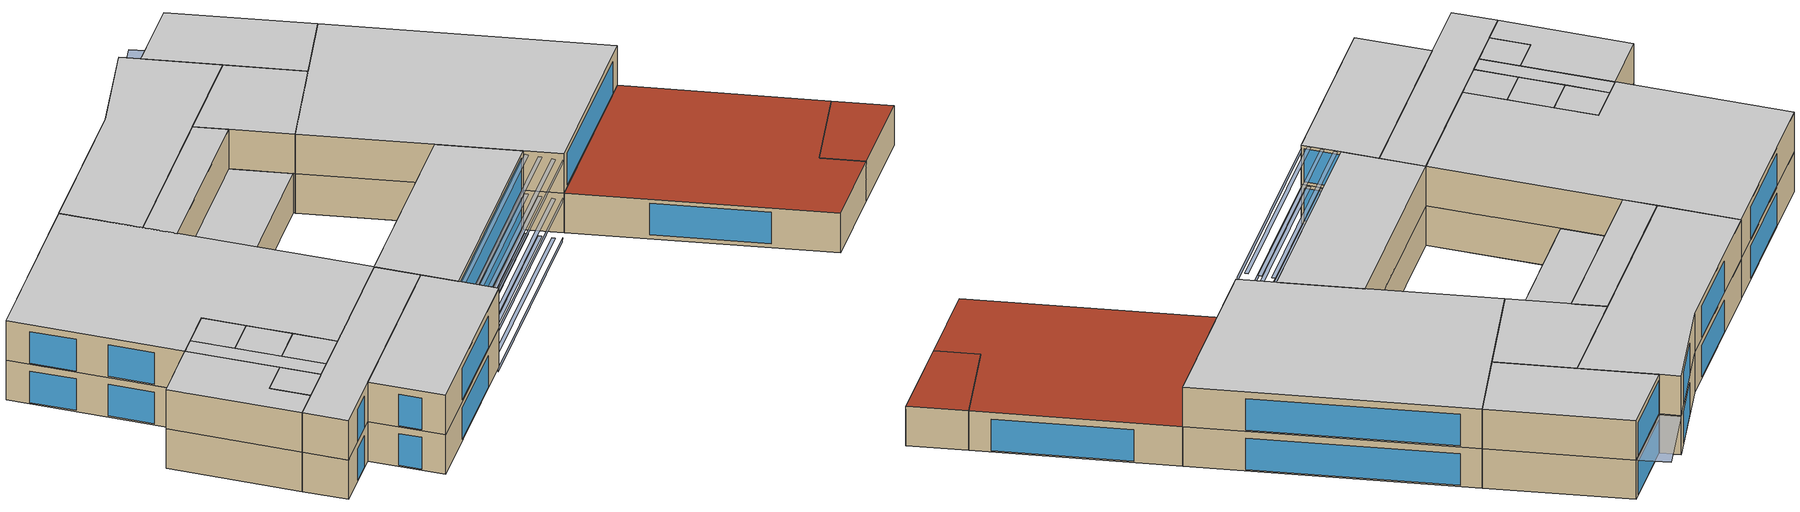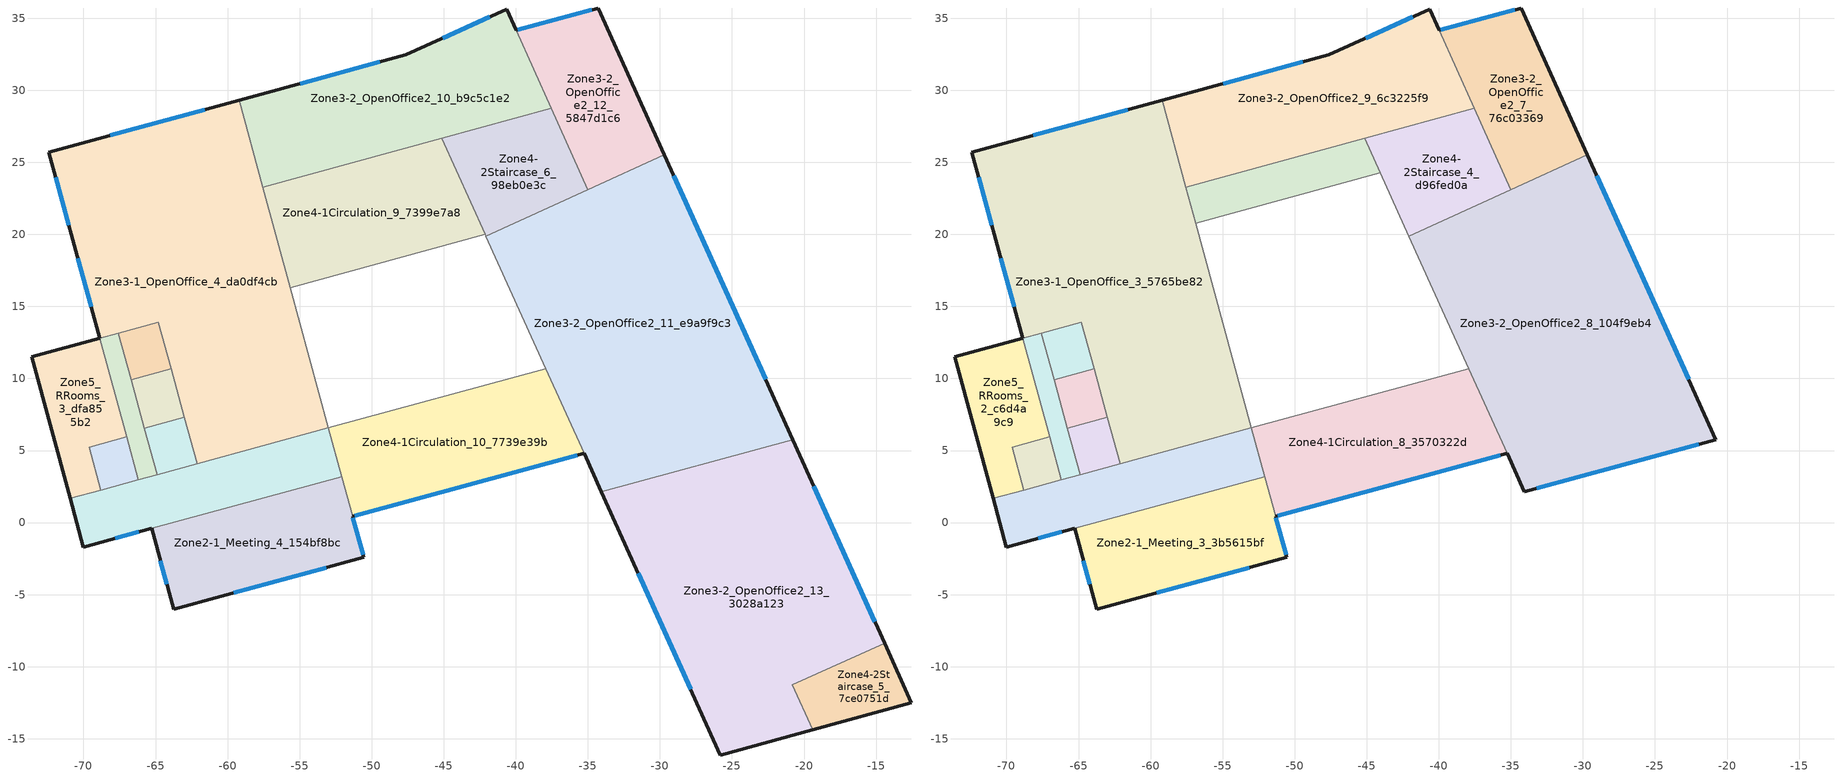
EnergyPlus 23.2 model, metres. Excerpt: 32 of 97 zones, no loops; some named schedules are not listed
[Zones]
Zone2-1_Meeting_12_465e56e5
 floor to Zone2-1_Meeting_17_ad26577d (Generic Interior Floor): -62.99,7.3 -62.11,4.08 -64.89,3.32 -65.77,6.54 z11.5
 wall to Zone7Shaft_3_ea084389 (Generic Interior Wall): -65.77,6.54 -64.89,3.32 z11.5:15
 wall to Zone4-1Circulation_11_8851a81f (Generic Interior Wall): -64.89,3.32 -62.11,4.08 z11.5:15
 wall to Zone3-1_OpenOffice_4_da0df4cb (Generic Interior Wall): -62.11,4.08 -62.99,7.3 z11.5:15
 wall to Zone2-1_Meeting_13_bad50b7f (Generic Interior Wall): -62.99,7.3 -65.77,6.54 z11.5:15
Zone2-1_Meeting_13_bad50b7f
 floor to Zone2-1_Meeting_16_d44de828 (Generic Interior Floor): -63.91,10.68 -62.99,7.3 -65.77,6.54 -66.69,9.92 z11.5
 wall to Zone7Shaft_3_ea084389 (Generic Interior Wall): -66.69,9.92 -65.77,6.54 z11.5:15
 wall to Zone3-1_OpenOffice_4_da0df4cb (Generic Interior Wall): -62.99,7.3 -63.91,10.68 z11.5:15
 wall to Zone2-1_Meeting_14_58c0fe43 (Generic Interior Wall): -63.91,10.68 -66.69,9.92 z11.5:15
Zone2-1_Meeting_14_58c0fe43
 floor to Zone2-1_Meeting_15_54a628b9 (Generic Interior Floor): -64.79,13.9 -63.91,10.68 -66.69,9.92 -67.57,13.14 z11.5
 wall to Zone7Shaft_3_ea084389 (Generic Interior Wall): -67.57,13.14 -66.69,9.92 z11.5:15
 wall to Zone3-1_OpenOffice_4_da0df4cb (Generic Interior Wall): -63.91,10.68 -64.79,13.9 -67.57,13.14 z11.5:15
Zone2-1_Meeting_4_154bf8bc
 floor to Zone2-1_Meeting_5_b7a8e0c3 (Generic Interior Floor): -52.08,3.19 -50.55,-2.42 -63.74,-6.02 -65.27,-0.41 z11.5
 wall outside (Ext_W): -65.27,-0.41 -63.74,-6.02 -50.55,-2.42 -51.32,0.43 z11.5:15
 wall to Zone4-1Circulation_11_8851a81f (Generic Interior Wall): -52.08,3.19 -65.27,-0.41 z11.5:15
 wall to Zone4-1Circulation_10_7739e39b (Generic Interior Wall): -51.32,0.43 -52.08,3.19 z11.5:15
 window (U 0.29 SHGC 0.4 Simple Glazing Window): -59.58,-4.89 -53.17,-3.14 / -64.66,-2.65 -64.21,-4.29 z11.6:14.4; -50.6,-2.23 -51.3,0.34 z11.8:14.7
Zone3-1_OpenOffice_4_da0df4cb
 floor to Zone3-1_OpenOffice_5_09eeacda (Generic Interior Floor): -59.21,29.3 -53,6.56 -62.11,4.08 -64.79,13.9 -68.87,12.79 -72.4,25.7 z11.5
 wall outside (Ext_W): -59.21,29.3 -72.4,25.7 -68.87,12.79 z11.5:15
 wall to Zone7Shaft_3_ea084389 (Generic Interior Wall): -68.87,12.79 -67.57,13.14 z11.5:15
 wall to Zone4-1Circulation_11_8851a81f (Generic Interior Wall): -62.11,4.08 -53,6.56 z11.5:15
 wall to Zone1-1_Atrium_6a8d9a73 (Generic Interior Wall): -53,6.56 -55.66,16.3 z11.5:15
 wall to Zone4-1Circulation_9_7399e7a8 (Generic Interior Wall): -55.66,16.3 -57.56,23.27 z11.5:15
 wall to Zone3-2_OpenOffice2_10_b9c5c1e2 (Generic Interior Wall): -57.56,23.27 -59.21,29.3 z11.5:15
 window (U 0.29 SHGC 0.4 Simple Glazing Window): -70.39,18.34 -69.48,14.99 / -71.93,23.97 -71.01,20.62 / -61.59,28.65 -68.14,26.86 z11.6:14.4
Zone3-2_OpenOffice2_10_b9c5c1e2
 floor to Zone3-2_OpenOffice2_16_adf85eec (Generic Interior Floor): -40.62,35.63 -37.53,28.73 -57.56,23.27 -59.21,29.3 -47.65,32.46 z11.5
 wall outside (Ext_W): -39.96,34.15 -40.62,35.63 -47.65,32.46 -59.21,29.3 z11.5:15
 wall to Zone4-2Staircase_6_98eb0e3c (Generic Interior Wall): -45.14,26.66 -37.53,28.73 z11.5:15
 wall to Zone4-1Circulation_9_7399e7a8 (Generic Interior Wall): -57.56,23.27 -45.14,26.66 z11.5:15
 wall to Zone3-2_OpenOffice2_12_5847d1c6 (Generic Interior Wall): -37.53,28.73 -39.96,34.15 z11.5:15
 window (U 0.29 SHGC 0.4 Simple Glazing Window): -49.44,31.97 -54.95,30.46 / -41.8,35.1 -45.08,33.62 z11.6:14.4
Zone3-2_OpenOffice2_11_e9a9f9c3
 floor to Zone3-2_OpenOffice2_15_cc8116dd (Generic Interior Floor): -29.7,25.53 -20.78,5.76 -34.06,2.14 -42.07,19.88 z11.5
 wall outside (Ext_W): -20.78,5.76 -29.7,25.53 / -35.27,4.82 -34.06,2.14 z11.5:15
 wall to Zone4-2Staircase_6_98eb0e3c (Generic Interior Wall): -35.01,23.11 -42.07,19.88 z11.5:15
 wall to Zone4-1Circulation_10_7739e39b (Generic Interior Wall): -37.92,10.68 -35.27,4.82 z11.5:15
 wall to Zone3-2_OpenOffice2_13_3028a123 (Generic Interior Wall): -34.06,2.14 -20.78,5.76 z11.5:15
 wall to Zone3-2_OpenOffice2_12_5847d1c6 (Generic Interior Wall): -29.7,25.53 -35.01,23.11 z11.5:15
 wall to Zone1-1_Atrium_6a8d9a73 (Generic Interior Wall): -42.07,19.88 -37.92,10.68 z11.5:15
 window (U 0.29 SHGC 0.4 Simple Glazing Window): -22.67,9.93 -29.04,24.07 z11.6:14.4
Zone3-2_OpenOffice2_12_5847d1c6
 floor to Zone3-2_OpenOffice2_14_e2d86807 (Generic Interior Floor): -34.28,35.7 -29.7,25.53 -35.01,23.11 -39.96,34.15 z11.5
 wall outside (Ext_W): -29.7,25.53 -34.28,35.7 -39.96,34.15 z11.5:15
 wall to Zone4-2Staircase_6_98eb0e3c (Generic Interior Wall): -37.53,28.73 -35.01,23.11 z11.5:15
 window (U 0.29 SHGC 0.4 Simple Glazing Window): -34.73,35.58 -39.87,34.18 z11.6:14.5
Zone3-2_OpenOffice2_13_3028a123
 floor to Zone3-2_OpenOffice2_19_923a5f36 (Generic Interior Floor): -20.78,5.76 -14.42,-8.37 -20.82,-11.25 -19.41,-14.38 -25.8,-16.13 -34.06,2.14 z11.5
 wall outside (Ext_W): -14.42,-8.37 -20.78,5.76 / -34.06,2.14 -25.8,-16.13 -19.41,-14.38 z11.5:15
 wall to Zone4-2Staircase_5_7ce0751d (Generic Interior Wall): -19.41,-14.38 -20.82,-11.25 -14.42,-8.37 z11.5:15
 window (U 0.29 SHGC 0.4 Simple Glazing Window): -15.08,-6.89 -19.32,2.52 z11.6:14.4; -31.51,-3.5 -27.87,-11.55 z11.85:14.65
 roof outside (Ext_R): -34.06,2.14 -25.8,-16.13 -19.41,-14.38 -20.82,-11.25 -14.42,-8.37 -20.78,5.76 z15
Zone4-1Circulation_10_7739e39b
 floor to Zone4-1Circulation_13_936781d5 (Generic Interior Floor): -37.92,10.68 -35.27,4.82 -51.32,0.43 -53,6.56 z11.5
 wall outside (Ext_W): -51.32,0.43 -35.27,4.82 z11.5:15
 wall to Zone4-1Circulation_11_8851a81f (Generic Interior Wall): -53,6.56 -52.08,3.19 z11.5:15
 wall to Zone1-1_Atrium_6a8d9a73 (Generic Interior Wall): -37.92,10.68 -53,6.56 z11.5:15
 window (U 0.29 SHGC 0.4 Simple Glazing Window): -51.18,0.47 -35.75,4.69 z11.8:14.7
Zone4-1Circulation_11_8851a81f
 floor to Zone4-1Circulation_12_c76a91c3 (Generic Interior Floor): -53,6.56 -52.08,3.19 -70,-1.7 -70.92,1.67 z11.5
 wall outside (Ext_W): -70.92,1.67 -70,-1.7 -65.27,-0.41 z11.5:15
 wall to Zone8_VRF_3_160597a0 (Generic Interior Wall): -66.19,2.96 -68.8,2.25 z11.5:15
 wall to Zone7Shaft_3_ea084389 (Generic Interior Wall): -64.89,3.32 -66.19,2.96 z11.5:15
 wall to Zone5_RRooms_3_dfa855b2 (Generic Interior Wall): -68.8,2.25 -70.92,1.67 z11.5:15
 window (U 0.29 SHGC 0.4 Simple Glazing Window): -67.8,-1.1 -66.16,-0.65 z11.6:14.4
Zone4-1Circulation_9_7399e7a8
 floor to Zone4-1Circulation_14_3c9cbe47 (Generic Interior Floor): -45.14,26.66 -42.12,19.99 -55.66,16.3 -57.56,23.27 z11.5
 wall to Zone4-2Staircase_6_98eb0e3c (Generic Interior Wall): -42.12,19.99 -45.14,26.66 z11.5:15
 wall to Zone1-1_Atrium_6a8d9a73 (Generic Interior Wall): -55.66,16.3 -42.12,19.99 z11.5:15
 ceiling to Zone1-1_Atrium_6a8d9a73 (Generic Interior Ceiling): -56.88,20.77 -55.66,16.3 -42.12,19.99 -44.06,24.27 z15
Zone4-2Staircase_5_7ce0751d
 floor to Zone4-2Staircase_11_8b1e9cfb (Generic Interior Floor): -14.42,-8.37 -12.55,-12.51 -19.41,-14.38 -20.82,-11.25 z11.5
 wall outside (Ext_W): -19.41,-14.38 -12.55,-12.51 -14.42,-8.37 z11.5:15
 roof outside (Ext_R): -20.82,-11.25 -19.41,-14.38 -12.55,-12.51 -14.42,-8.37 z15
Zone4-2Staircase_6_98eb0e3c
 floor to Zone4-2Staircase_7_666e637a (Generic Interior Floor): -37.53,28.73 -35.01,23.11 -42.07,19.88 -45.14,26.66 z11.5
 wall to Zone1-1_Atrium_6a8d9a73 (Generic Interior Wall): -42.12,19.99 -42.07,19.88 z11.5:15
Zone5_RRooms_3_dfa855b2
 floor to Zone5_RRooms_4_994341f5 (Generic Interior Floor): -68.87,12.79 -67.01,5.95 -69.61,5.24 -68.8,2.25 -70.92,1.67 -73.6,11.5 z11.5
 wall outside (Ext_W): -68.87,12.79 -73.6,11.5 -70.92,1.67 z11.5:15
 wall to Zone8_VRF_3_160597a0 (Generic Interior Wall): -68.8,2.25 -69.61,5.24 -67.01,5.95 z11.5:15
 wall to Zone7Shaft_3_ea084389 (Generic Interior Wall): -67.01,5.95 -68.87,12.79 z11.5:15
Zone7Shaft_3_ea084389
 floor to Zone7Shaft_4_d39f6429 (Generic Interior Floor): -67.57,13.14 -64.89,3.32 -66.19,2.96 -68.87,12.79 z11.5
 wall to Zone8_VRF_3_160597a0 (Generic Interior Wall): -67.01,5.95 -66.19,2.96 z11.5:15
Zone8_VRF_3_160597a0
 floor to Zone8_VRF_4_a320504e (Generic Interior Floor): -67.01,5.95 -66.19,2.96 -68.8,2.25 -69.61,5.24 z11.5
Zone2-1_Meeting_10_183a7ef1
 floor to Zone2-1_Meeting_13_bad50b7f (Generic Interior Floor): -63.91,10.68 -62.99,7.3 -65.77,6.54 -66.69,9.92 z15
 wall to Zone7Shaft_2_d4b916fd (Generic Interior Wall): -66.69,9.92 -65.77,6.54 z15:18.5
 wall to Zone3-1_OpenOffice_3_5765be82 (Generic Interior Wall): -62.99,7.3 -63.91,10.68 z15:18.5
 wall to Zone2-1_Meeting_11_ce9d4c2e (Generic Interior Wall): -65.77,6.54 -62.99,7.3 z15:18.5
 wall to Zone2-1_Meeting_9_dc6c83d3 (Generic Interior Wall): -63.91,10.68 -66.69,9.92 z15:18.5
 ceiling to Zone2-1_Meeting_7_f519f905 (Generic Interior Ceiling): -66.69,9.92 -65.77,6.54 -62.99,7.3 -63.91,10.68 z18.5
Zone2-1_Meeting_11_ce9d4c2e
 floor to Zone2-1_Meeting_12_465e56e5 (Generic Interior Floor): -62.99,7.3 -62.11,4.08 -64.89,3.32 -65.77,6.54 z15
 wall to Zone7Shaft_2_d4b916fd (Generic Interior Wall): -65.77,6.54 -64.89,3.32 z15:18.5
 wall to Zone4-1Circulation_7_59bbfa97 (Generic Interior Wall): -64.89,3.32 -62.11,4.08 z15:18.5
 wall to Zone3-1_OpenOffice_3_5765be82 (Generic Interior Wall): -62.11,4.08 -62.99,7.3 z15:18.5
 ceiling to Zone2-1_Meeting_6_75394d70 (Generic Interior Ceiling): -65.77,6.54 -64.89,3.32 -62.11,4.08 -62.99,7.3 z18.5
Zone2-1_Meeting_3_3b5615bf
 floor to Zone2-1_Meeting_4_154bf8bc (Generic Interior Floor): -52.08,3.19 -50.55,-2.42 -63.74,-6.02 -65.27,-0.41 z15
 wall outside (Ext_W): -65.27,-0.41 -63.74,-6.02 -50.55,-2.42 -51.32,0.43 z15:18.5
 wall to Zone4-1Circulation_8_3570322d (Generic Interior Wall): -51.32,0.43 -52.08,3.19 z15:18.5
 wall to Zone4-1Circulation_7_59bbfa97 (Generic Interior Wall): -52.08,3.19 -65.27,-0.41 z15:18.5
 window (U 0.29 SHGC 0.4 Simple Glazing Window): -59.58,-4.89 -53.17,-3.14 / -64.66,-2.65 -64.21,-4.29 z15.1:17.9; -50.6,-2.23 -51.3,0.34 z15.3:18.2
 ceiling to Zone2-1_Meeting_2_0e073c3e (Generic Interior Ceiling): -65.27,-0.41 -63.74,-6.02 -50.55,-2.42 -52.08,3.19 z18.5
Zone2-1_Meeting_9_dc6c83d3
 floor to Zone2-1_Meeting_14_58c0fe43 (Generic Interior Floor): -64.79,13.9 -63.91,10.68 -66.69,9.92 -67.57,13.14 z15
 wall to Zone7Shaft_2_d4b916fd (Generic Interior Wall): -67.57,13.14 -66.69,9.92 z15:18.5
 wall to Zone3-1_OpenOffice_3_5765be82 (Generic Interior Wall): -63.91,10.68 -64.79,13.9 -67.57,13.14 z15:18.5
 ceiling to Zone2-1_Meeting_8_3de49b7e (Generic Interior Ceiling): -67.57,13.14 -66.69,9.92 -63.91,10.68 -64.79,13.9 z18.5
Zone3-1_OpenOffice_3_5765be82
 floor to Zone3-1_OpenOffice_4_da0df4cb (Generic Interior Floor): -59.21,29.3 -53,6.56 -62.11,4.08 -64.79,13.9 -68.87,12.79 -72.4,25.7 z15
 wall outside (Ext_W): -59.21,29.3 -72.4,25.7 -68.87,12.79 z15:18.5
 wall to Zone7Shaft_2_d4b916fd (Generic Interior Wall): -68.87,12.79 -67.57,13.14 z15:18.5
 wall to Zone4-1Circulation_7_59bbfa97 (Generic Interior Wall): -62.11,4.08 -53,6.56 z15:18.5
 wall to Zone1-1_Atrium_6a8d9a73 (Generic Interior Wall): -53,6.56 -56.88,20.77 z15:18.5
 wall to Zone4-1Circulation_6_541f55f8 (Generic Interior Wall): -56.88,20.77 -57.56,23.27 z15:18.5
 wall to Zone3-2_OpenOffice2_9_6c3225f9 (Generic Interior Wall): -57.56,23.27 -59.21,29.3 z15:18.5
 window (U 0.29 SHGC 0.4 Simple Glazing Window): -70.39,18.34 -69.48,14.99 / -71.93,23.97 -71.01,20.62 / -61.59,28.65 -68.14,26.86 z15.1:17.9
 ceiling to Zone3-1_OpenOffice_2_110e1ef3 (Generic Interior Ceiling): -72.4,25.7 -68.87,12.79 -64.79,13.9 -62.11,4.08 -53,6.56 -59.21,29.3 z18.5
Zone3-2_OpenOffice2_7_76c03369
 floor to Zone3-2_OpenOffice2_12_5847d1c6 (Generic Interior Floor): -34.28,35.7 -29.7,25.53 -35.01,23.11 -39.96,34.15 z15
 wall outside (Ext_W): -29.7,25.53 -34.28,35.7 -39.96,34.15 z15:18.5
 wall to Zone4-2Staircase_4_d96fed0a (Generic Interior Wall): -37.53,28.73 -35.01,23.11 z15:18.5
 wall to Zone3-2_OpenOffice2_9_6c3225f9 (Generic Interior Wall): -39.96,34.15 -37.53,28.73 z15:18.5
 wall to Zone3-2_OpenOffice2_8_104f9eb4 (Generic Interior Wall): -35.01,23.11 -29.7,25.53 z15:18.5
 window (U 0.29 SHGC 0.4 Simple Glazing Window): -34.73,35.58 -39.87,34.18 z15.1:18
 ceiling to Zone3-2_OpenOffice2_6_9b68752e (Generic Interior Ceiling): -39.96,34.15 -35.01,23.11 -29.7,25.53 -34.28,35.7 z18.5
Zone3-2_OpenOffice2_8_104f9eb4
 floor to Zone3-2_OpenOffice2_11_e9a9f9c3 (Generic Interior Floor): -29.7,25.53 -20.78,5.76 -34.06,2.14 -42.07,19.88 z15
 wall outside (Ext_W): -35.27,4.82 -34.06,2.14 -20.78,5.76 -29.7,25.53 z15:18.5
 wall to Zone4-2Staircase_4_d96fed0a (Generic Interior Wall): -35.01,23.11 -42.07,19.88 z15:18.5
 wall to Zone4-1Circulation_8_3570322d (Generic Interior Wall): -37.92,10.68 -35.27,4.82 z15:18.5
 wall to Zone1-1_Atrium_6a8d9a73 (Generic Interior Wall): -42.07,19.88 -37.92,10.68 z15:18.5
 window (U 0.29 SHGC 0.4 Simple Glazing Window): -22.67,9.93 -29.04,24.07 z15.1:17.9; -33.2,2.37 -21.97,5.44 z15.15:17.95
 ceiling to Zone3-2_OpenOffice2_5_2a12de25 (Generic Interior Ceiling): -42.07,19.88 -34.06,2.14 -20.78,5.76 -29.7,25.53 z18.5
Zone3-2_OpenOffice2_9_6c3225f9
 floor to Zone3-2_OpenOffice2_10_b9c5c1e2 (Generic Interior Floor): -40.62,35.63 -37.53,28.73 -57.56,23.27 -59.21,29.3 -47.65,32.46 z15
 wall outside (Ext_W): -39.96,34.15 -40.62,35.63 -47.65,32.46 -59.21,29.3 z15:18.5
 wall to Zone4-2Staircase_4_d96fed0a (Generic Interior Wall): -45.14,26.66 -37.53,28.73 z15:18.5
 wall to Zone4-1Circulation_6_541f55f8 (Generic Interior Wall): -57.56,23.27 -45.14,26.66 z15:18.5
 window (U 0.29 SHGC 0.4 Simple Glazing Window): -49.44,31.97 -54.95,30.46 / -41.8,35.1 -45.08,33.62 z15.1:17.9
 ceiling to Zone3-2_OpenOffice2_4_df3f73ff (Generic Interior Ceiling): -59.21,29.3 -57.56,23.27 -37.53,28.73 -40.62,35.63 -47.65,32.46 z18.5
Zone4-1Circulation_6_541f55f8
 floor to Zone4-1Circulation_9_7399e7a8 (Generic Interior Floor): -45.14,26.66 -44.06,24.27 -56.88,20.77 -57.56,23.27 z15
 wall to Zone4-2Staircase_4_d96fed0a (Generic Interior Wall): -44.06,24.27 -45.14,26.66 z15:18.5
 wall to Zone1-1_Atrium_6a8d9a73 (Generic Interior Wall): -56.88,20.77 -44.06,24.27 z15:18.5
 ceiling to Zone1-1_Atrium_6a8d9a73 (Generic Interior Ceiling): -57.56,23.27 -56.88,20.77 -44.06,24.27 -45.14,26.66 z18.5
Zone4-1Circulation_7_59bbfa97
 floor to Zone4-1Circulation_11_8851a81f (Generic Interior Floor): -53,6.56 -52.08,3.19 -70,-1.7 -70.92,1.67 z15
 wall outside (Ext_W): -70.92,1.67 -70,-1.7 -65.27,-0.41 z15:18.5
 wall to Zone8_VRF_2_09ef7482 (Generic Interior Wall): -66.19,2.96 -68.8,2.25 z15:18.5
 wall to Zone7Shaft_2_d4b916fd (Generic Interior Wall): -64.89,3.32 -66.19,2.96 z15:18.5
 wall to Zone5_RRooms_2_c6d4a9c9 (Generic Interior Wall): -68.8,2.25 -70.92,1.67 z15:18.5
 wall to Zone4-1Circulation_8_3570322d (Generic Interior Wall): -52.08,3.19 -53,6.56 z15:18.5
 window (U 0.29 SHGC 0.4 Simple Glazing Window): -67.8,-1.1 -66.16,-0.65 z15.1:17.9
 ceiling to Zone4-1Circulation_5_8dfb2da8 (Generic Interior Ceiling): -70.92,1.67 -70,-1.7 -52.08,3.19 -53,6.56 z18.5
Zone4-1Circulation_8_3570322d
 floor to Zone4-1Circulation_10_7739e39b (Generic Interior Floor): -37.92,10.68 -35.27,4.82 -51.32,0.43 -53,6.56 z15
 wall outside (Ext_W): -51.32,0.43 -35.27,4.82 z15:18.5
 wall to Zone1-1_Atrium_6a8d9a73 (Generic Interior Wall): -37.92,10.68 -53,6.56 z15:18.5
 window (U 0.29 SHGC 0.4 Simple Glazing Window): -51.18,0.47 -35.75,4.69 z15.3:18.2
 ceiling to Zone4-1Circulation_4_b4d13b00 (Generic Interior Ceiling): -53,6.56 -51.32,0.43 -35.27,4.82 -37.92,10.68 z18.5
Zone4-2Staircase_4_d96fed0a
 floor to Zone4-2Staircase_6_98eb0e3c (Generic Interior Floor): -37.53,28.73 -35.01,23.11 -42.07,19.88 -45.14,26.66 z15
 wall to Zone1-1_Atrium_6a8d9a73 (Generic Interior Wall): -44.06,24.27 -42.07,19.88 z15:18.5
 ceiling to Zone4-2Staircase_3_cad931a6 (Generic Interior Ceiling): -45.14,26.66 -42.07,19.88 -35.01,23.11 -37.53,28.73 z18.5
Zone5_RRooms_2_c6d4a9c9
 floor to Zone5_RRooms_3_dfa855b2 (Generic Interior Floor): -68.87,12.79 -67.01,5.95 -69.61,5.24 -68.8,2.25 -70.92,1.67 -73.6,11.5 z15
 wall outside (Ext_W): -68.87,12.79 -73.6,11.5 -70.92,1.67 z15:18.5
 wall to Zone8_VRF_2_09ef7482 (Generic Interior Wall): -68.8,2.25 -69.61,5.24 -67.01,5.95 z15:18.5
 wall to Zone7Shaft_2_d4b916fd (Generic Interior Wall): -67.01,5.95 -68.87,12.79 z15:18.5
 ceiling to Zone5_RRooms_1_9ae4908e (Generic Interior Ceiling): -73.6,11.5 -70.92,1.67 -68.8,2.25 -69.61,5.24 -67.01,5.95 -68.87,12.79 z18.5
Zone7Shaft_2_d4b916fd
 floor to Zone7Shaft_3_ea084389 (Generic Interior Floor): -67.57,13.14 -64.89,3.32 -66.19,2.96 -68.87,12.79 z15
 wall to Zone8_VRF_2_09ef7482 (Generic Interior Wall): -67.01,5.95 -66.19,2.96 z15:18.5
 ceiling to Zone7Shaft_1_fdb86ad9 (Generic Interior Ceiling): -68.87,12.79 -66.19,2.96 -64.89,3.32 -67.57,13.14 z18.5
Zone8_VRF_2_09ef7482
 floor to Zone8_VRF_3_160597a0 (Generic Interior Floor): -67.01,5.95 -66.19,2.96 -68.8,2.25 -69.61,5.24 z15
 ceiling to Zone8_VRF_1_f76cef6a (Generic Interior Ceiling): -69.61,5.24 -68.8,2.25 -66.19,2.96 -67.01,5.95 z18.5
shading: -50.55,-2.41,14.9 -50.55,-2.4,14.57 -34.55,1.97,14.57 -34.55,1.95,14.9; -35.6,4.48 -35.54,4.24 -51.2,-0.04 -51.26,0.2 z18.51; -50.55,-2.41,18.32 -50.55,-2.39,17.99 -34.55,1.97,17.99 -34.55,1.96,18.32; -35.08,2.55 -35.01,2.31 -50.67,-1.97 -50.74,-1.73 z15.01; -35.6,4.48 -35.54,4.24 -51.2,-0.04 -51.26,0.2 z11.51; -50.55,-2.41,11.4 -50.55,-2.4,11.07 -34.55,1.97,11.07 -34.55,1.95,11.4; -35.34,3.51 -35.27,3.27 -50.93,-1 -51,-0.76 z11.51; -35.6,4.48 -35.54,4.24 -51.2,-0.04 -51.26,0.2 z15.01; -35.34,3.51 -35.27,3.27 -50.93,-1 -51,-0.76 z18.51; -35.08,2.55 -35.01,2.31 -50.67,-1.97 -50.74,-1.73 z18.51; -40.62,35.63 -39.96,34.15 -34.28,35.7 -35.33,37.98 z15; -35.34,3.51 -35.27,3.27 -50.93,-1 -51,-0.76 z15.01; -35.08,2.55 -35.01,2.31 -50.67,-1.97 -50.74,-1.73 z11.51
[Building]
HVACDetailed-Oct-13: North Axis {deg}=0; Terrain=City; Solar Distribution=FullExteriorWithReflections
[Site:Location]
Site 1: Latitude {deg}=0; Longitude {deg}=0; Time Zone {hr}=0; Elevation {m}=0
[Site:WaterMainsTemperature]
Calculation Method=CorrelationFromWeatherFile
[SizingPeriod:DesignDay] Month=7; Day of Month=21; Day Type=SummerDesignDay; Dry-Bulb Temperature Range Modifier Type=DefaultMultipliers; Barometric Pressure {Pa}=100832; Wind Speed {m/s}=4.8; Wind Direction {deg}=260; Rain Indicator=No; Snow Indicator=No; Daylight Saving Time Indicator=No; Solar Model Indicator=ASHRAETau2017; Begin Environment Reset Mode=FullResetAtBeginEnvironment
Name | Maximum Dry-Bulb Temperature {C} | Daily Dry-Bulb Temperature Range {deltaC} | Humidity Condition Type | Wetbulb or DewPoint at Maximum Dry-Bulb {C} | Enthalpy at Maximum Dry-Bulb {J/kg}
Edinburgh.AP Ann Clg .4% Condns DB=>MWB | 22.2 | 10.9 | Wetbulb | 16.8
Edinburgh.AP Ann Clg .4% Condns DP=>MDB | 19.2 | 8.1 | Dewpoint | 16.5
Edinburgh.AP Ann Clg .4% Condns Enth=>MDB | 21.1 | 8.1 | Enthalpy |  | 50300
Edinburgh.AP Ann Clg .4% Condns WB=>MDB | 20.9 | 9.3 | Wetbulb | 17.8
[Material] Thermal Absorptance=0.9
Name | Roughness | Thickness {m} | Conductivity {W/m-K} | Density {kg/m3} | Specific Heat {J/kg-K} | Solar Absorptance | Visible Absorptance
Generic Acoustic Tile | MediumSmooth | 0.02 | 0.06 | 368 | 590 | 0.2 | 0.2
Generic Ceiling Air Gap | Smooth | 0.1 | 0.556 | 1.28 | 1000 | 0.7 | 0.7
Generic Gypsum Board | MediumSmooth | 0.0127 | 0.16 | 800 | 1090 | 0.5 | 0.5
Generic LW Concrete | MediumRough | 0.1 | 0.53 | 1280 | 840 | 0.8 | 0.8
Generic Wall Air Gap | Smooth | 0.1 | 0.667 | 1.28 | 1000 | 0.7 | 0.7
[Material:NoMass] Roughness=MediumRough; Thermal Absorptance=0.9; Solar Absorptance=0.7; Visible Absorptance=0.7
Name | Thermal Resistance {m2-K/W}
MaterialExt_R | 7.54231
MaterialExt_W | 6.51667
[WindowMaterial:SimpleGlazingSystem]
U 0.29 SHGC 0.4 Simple Glazing: U-Factor {W/m2-K}=1.64662; Solar Heat Gain Coefficient=0.4; Visible Transmittance=0.6
[Construction]
Ext_R: MaterialExt_R
Ext_W: MaterialExt_W
Generic Interior Ceiling: Generic LW Concrete, Generic Ceiling Air Gap, Generic Acoustic Tile
Generic Interior Floor: Generic Acoustic Tile, Generic Ceiling Air Gap, Generic LW Concrete
Generic Interior Wall: Generic Gypsum Board, Generic Wall Air Gap, Generic Gypsum Board
U 0.29 SHGC 0.4 Simple Glazing Window: U 0.29 SHGC 0.4 Simple Glazing
[Zone] Multiplier=1; Ceiling Height {m}=3.5; Part of Total Floor Area=Yes
Name | Volume {m3}
Zone2-1_Meeting_10_183a7ef1; Zone2-1_Meeting_13_bad50b7f | 35.2952
Zone2-1_Meeting_11_ce9d4c2e; Zone2-1_Meeting_12_465e56e5; Zone2-1_Meeting_14_58c0fe43; Zone2-1_Meeting_9_dc6c83d3 | 33.7069
Zone2-1_Meeting_3_3b5615bf; Zone2-1_Meeting_4_154bf8bc | 278.6
Zone3-1_OpenOffice_3_5765be82; Zone3-1_OpenOffice_4_da0df4cb | 977.499
Zone3-2_OpenOffice2_10_b9c5c1e2; Zone3-2_OpenOffice2_9_6c3225f9 | 460.475
Zone3-2_OpenOffice2_11_e9a9f9c3; Zone3-2_OpenOffice2_8_104f9eb4 | 979.215
Zone3-2_OpenOffice2_12_5847d1c6; Zone3-2_OpenOffice2_7_76c03369 | 237.256
Zone3-2_OpenOffice2_13_3028a123 | 854.349
Zone4-1Circulation_10_7739e39b; Zone4-1Circulation_8_3570322d | 358.906
Zone4-1Circulation_11_8851a81f; Zone4-1Circulation_7_59bbfa97 | 227.03
Zone4-1Circulation_6_541f55f8 | 118.479
Zone4-1Circulation_9_7399e7a8 | 340.252
Zone4-2Staircase_4_d96fed0a; Zone4-2Staircase_6_98eb0e3c | 185.158
Zone4-2Staircase_5_7ce0751d | 98.004
Zone5_RRooms_2_c6d4a9c9; Zone5_RRooms_3_dfa855b2 | 145.341
Zone7Shaft_2_d4b916fd; Zone7Shaft_3_ea084389 | 48.1241
Zone8_VRF_2_09ef7482; Zone8_VRF_3_160597a0 | 29.278
[Space]
Name | Zone | Space Type
Zone2-1_Meeting_10_183a7ef1_Space | Zone2-1_Meeting_10_183a7ef1 | 2-1_meeting_br_
Zone2-1_Meeting_11_ce9d4c2e_Space | Zone2-1_Meeting_11_ce9d4c2e | 2-1_meeting_br_
Zone2-1_Meeting_12_465e56e5_Space | Zone2-1_Meeting_12_465e56e5 | 2-1_meeting_br_
Zone2-1_Meeting_13_bad50b7f_Space | Zone2-1_Meeting_13_bad50b7f | 2-1_meeting_br_
Zone2-1_Meeting_14_58c0fe43_Space | Zone2-1_Meeting_14_58c0fe43 | 2-1_meeting_br_
Zone2-1_Meeting_3_3b5615bf_Space | Zone2-1_Meeting_3_3b5615bf | 2-1_meeting_br_
Zone2-1_Meeting_4_154bf8bc_Space | Zone2-1_Meeting_4_154bf8bc | 2-1_meeting_br_
Zone2-1_Meeting_9_dc6c83d3_Space | Zone2-1_Meeting_9_dc6c83d3 | 2-1_meeting_br_
Zone3-1_OpenOffice_3_5765be82_Space | Zone3-1_OpenOffice_3_5765be82 | 3-1_openoffice_br_
Zone3-1_OpenOffice_4_da0df4cb_Space | Zone3-1_OpenOffice_4_da0df4cb | 3-1_openoffice_br_
Zone3-2_OpenOffice2_10_b9c5c1e2_Space | Zone3-2_OpenOffice2_10_b9c5c1e2 | 3-2_openoffice2_br_
Zone3-2_OpenOffice2_11_e9a9f9c3_Space | Zone3-2_OpenOffice2_11_e9a9f9c3 | 3-2_openoffice2_br_
Zone3-2_OpenOffice2_12_5847d1c6_Space | Zone3-2_OpenOffice2_12_5847d1c6 | 3-2_openoffice2_br_
Zone3-2_OpenOffice2_13_3028a123_Space | Zone3-2_OpenOffice2_13_3028a123 | 3-2_openoffice2_br_
Zone3-2_OpenOffice2_7_76c03369_Space | Zone3-2_OpenOffice2_7_76c03369 | 3-2_openoffice2_br_
Zone3-2_OpenOffice2_8_104f9eb4_Space | Zone3-2_OpenOffice2_8_104f9eb4 | 3-2_openoffice2_br_
Zone3-2_OpenOffice2_9_6c3225f9_Space | Zone3-2_OpenOffice2_9_6c3225f9 | 3-2_openoffice2_br_
Zone4-1Circulation_10_7739e39b_Space | Zone4-1Circulation_10_7739e39b | 4-1_circulation_br_
Zone4-1Circulation_11_8851a81f_Space | Zone4-1Circulation_11_8851a81f | 4-1_circulation_br_
Zone4-1Circulation_6_541f55f8_Space | Zone4-1Circulation_6_541f55f8 | 4-1_circulation_br_
Zone4-1Circulation_7_59bbfa97_Space | Zone4-1Circulation_7_59bbfa97 | 4-1_circulation_br_
Zone4-1Circulation_8_3570322d_Space | Zone4-1Circulation_8_3570322d | 4-1_circulation_br_
Zone4-1Circulation_9_7399e7a8_Space | Zone4-1Circulation_9_7399e7a8 | 4-1_circulation_br_
Zone4-2Staircase_4_d96fed0a_Space | Zone4-2Staircase_4_d96fed0a | 4-2_staircase_br_
Zone4-2Staircase_5_7ce0751d_Space | Zone4-2Staircase_5_7ce0751d | 4-2_staircase_br_
Zone4-2Staircase_6_98eb0e3c_Space | Zone4-2Staircase_6_98eb0e3c | 4-2_staircase_br_
Zone5_RRooms_2_c6d4a9c9_Space | Zone5_RRooms_2_c6d4a9c9 | 5_rrooms_br_
Zone5_RRooms_3_dfa855b2_Space | Zone5_RRooms_3_dfa855b2 | 5_rrooms_br_
Zone7Shaft_2_d4b916fd_Space | Zone7Shaft_2_d4b916fd | 7_shaft_br_
Zone7Shaft_3_ea084389_Space | Zone7Shaft_3_ea084389 | 7_shaft_br_
Zone8_VRF_2_09ef7482_Space | Zone8_VRF_2_09ef7482 | 8_vrf_br_
Zone8_VRF_3_160597a0_Space | Zone8_VRF_3_160597a0 | 8_vrf_br_
[SpaceList]
2-1_meeting_br_: Zone2-1_Meeting_12_465e56e5_Space, Zone2-1_Meeting_5_b7a8e0c3_Space, Zone2-1_Meeting_10_183a7ef1_Space, Zone2-1_Meeting_1_eca3b0f8_Space, Zone2-1_Meeting_2_0e073c3e_Space, Zone2-1_Meeting_3_3b5615bf_Space, Zone2-1_Meeting_4_154bf8bc_Space, Zone2-1_Meeting_6_75394d70_Space, Zone2-1_Meeting_7_f519f905_Space, Zone2-1_Meeting_8_3de49b7e_Space, Zone2-1_Meeting_9_dc6c83d3_Space, Zone2-1_Meeting_11_ce9d4c2e_Space, Zone2-1_Meeting_13_bad50b7f_Space, Zone2-1_Meeting_14_58c0fe43_Space, Zone2-1_Meeting_15_54a628b9_Space, Zone2-1_Meeting_16_d44de828_Space, Zone2-1_Meeting_17_ad26577d_Space, Zone2-1_Meeting_18_c3fa0ffe_Space, Zone2-1_Meeting_19_6762c5bd_Space, Zone2-1_Meeting_20_bb5f5374_Space
3-1_openoffice_br_: Zone3-1_OpenOffice_3_5765be82_Space, Zone3-1_OpenOffice_5_09eeacda_Space, Zone3-1_OpenOffice_1_9fee57e6_Space, Zone3-1_OpenOffice_2_110e1ef3_Space, Zone3-1_OpenOffice_4_da0df4cb_Space
3-2_openoffice2_br_: Zone3-2_OpenOffice2_16_adf85eec_Space, Zone3-2_OpenOffice2_9_6c3225f9_Space, Zone3-2_OpenOffice2_10_b9c5c1e2_Space, Zone3-2_OpenOffice2_5_2a12de25_Space, Zone3-2_OpenOffice2_15_cc8116dd_Space, Zone3-2_OpenOffice2_18_c00ed735_Space, Zone3-2_OpenOffice2_8_104f9eb4_Space, Zone3-2_OpenOffice2_1_ece2c271_Space, Zone3-2_OpenOffice2_2_5518a8fc_Space, Zone3-2_OpenOffice2_3_c814639c_Space, Zone3-2_OpenOffice2_13_3028a123_Space, Zone3-2_OpenOffice2_4_df3f73ff_Space, Zone3-2_OpenOffice2_6_9b68752e_Space, Zone3-2_OpenOffice2_7_76c03369_Space, Zone3-2_OpenOffice2_17_2225e337_Space, Zone3-2_OpenOffice2_11_e9a9f9c3_Space, Zone3-2_OpenOffice2_12_5847d1c6_Space, Zone3-2_OpenOffice2_14_e2d86807_Space, Zone3-2_OpenOffice2_19_923a5f36_Space
4-1_circulation_br_: Zone4-1Circulation_16_2a4f0543_Space, Zone4-1Circulation_12_c76a91c3_Space, Zone4-1Circulation_5_8dfb2da8_Space, Zone4-1Circulation_4_b4d13b00_Space, Zone4-1Circulation_13_936781d5_Space, Zone4-1Circulation_3_90c8337a_Space, Zone4-1Circulation_8_3570322d_Space, Zone4-1Circulation_1_7168e09f_Space, Zone4-1Circulation_15_3297f70c_Space, Zone4-1Circulation_2_bd6d9cbe_Space, Zone4-1Circulation_6_541f55f8_Space, Zone4-1Circulation_14_3c9cbe47_Space, Zone4-1Circulation_7_59bbfa97_Space, Zone4-1Circulation_9_7399e7a8_Space, Zone4-1Circulation_10_7739e39b_Space, Zone4-1Circulation_11_8851a81f_Space
4-2_staircase_br_: Zone4-2Staircase_6_98eb0e3c_Space, Zone4-2Staircase_4_d96fed0a_Space, Zone4-2Staircase_1_acd995b7_Space, Zone4-2Staircase_2_971aa7ec_Space, Zone4-2Staircase_3_cad931a6_Space, Zone4-2Staircase_5_7ce0751d_Space, Zone4-2Staircase_7_666e637a_Space, Zone4-2Staircase_8_023d3ca0_Space, Zone4-2Staircase_9_593accb5_Space, Zone4-2Staircase_11_8b1e9cfb_Space, Zone4-2Staircase_10_d5759218_Space
5_rrooms_br_: Zone5_RRooms_4_994341f5_Space, Zone5_RRooms_1_9ae4908e_Space, Zone5_RRooms_2_c6d4a9c9_Space, Zone5_RRooms_3_dfa855b2_Space, Zone5_RRooms_5_0ecbe711_Space, Zone5_RRooms_6_ff18170c_Space
7_shaft_br_: Zone7Shaft_6_667e71f6_Space, Zone7Shaft_1_fdb86ad9_Space, Zone7Shaft_2_d4b916fd_Space, Zone7Shaft_3_ea084389_Space, Zone7Shaft_4_d39f6429_Space, Zone7Shaft_5_db2deef5_Space
8_vrf_br_: Zone8_VRF_3_160597a0_Space, Zone8_VRF_1_f76cef6a_Space, Zone8_VRF_2_09ef7482_Space, Zone8_VRF_4_a320504e_Space, Zone8_VRF_5_13a416ad_Space
[Lights] Design Level Calculation Method=Watts/Area; Return Air Fraction=0; Fraction Radiant=0.32; Fraction Visible=0.25; Fraction Replaceable=1
Name | Zone or ZoneList or Space or SpaceList | Schedule | Watts per Zone Floor Area {W/m2}
lt_2-1_meeting_br_ | 2-1_meeting_br_ | lt_sch_2-1_meeting_br_ | 5.7
lt_3-1_openoffice_br_ | 3-1_openoffice_br_ | lt_sch_3-1_openoffice_br_ | 4.5
lt_3-2_openoffice2_br_ | 3-2_openoffice2_br_ | lt_sch_3-2_openoffice2_br_ | 4.5
lt_4-1_circulation_br_ | 4-1_circulation_br_ | lt_sch_4-1_circulation_br_ | 3.75
lt_4-2_staircase_br_ | 4-2_staircase_br_ | lt_sch_4-2_staircase_br_ | 3.75
lt_5_rrooms_br_ | 5_rrooms_br_ | lt_sch_5_rrooms_br_ | 10
lt_7_shaft_br_ | 7_shaft_br_ | lt_sch_7_shaft_br_ | 0
[People] Number of People Calculation Method=People/Area; Fraction Radiant=0.3; Activity Level Schedule=Seated Adult Activity
Name | Zone or ZoneList or Space or SpaceList | Number of People Schedule | People per Floor Area {person/m2}
ppl_2-1_meeting_br_ | 2-1_meeting_br_ | ppl_sch_2-1_meeting_br_ | 0.5
ppl_3-1_openoffice_br_ | 3-1_openoffice_br_ | ppl_sch_3-1_openoffice_br_ | 0.1
ppl_3-2_openoffice2_br_ | 3-2_openoffice2_br_ | ppl_sch_3-2_openoffice2_br_ | 0.1
ppl_4-1_circulation_br_ | 4-1_circulation_br_ | ppl_sch_4-1_circulation_br_ | 0
ppl_4-2_staircase_br_ | 4-2_staircase_br_ | ppl_sch_4-2_staircase_br_ | 0
ppl_5_rrooms_br_ | 5_rrooms_br_ | ppl_sch_5_rrooms_br_ | 0
ppl_7_shaft_br_ | 7_shaft_br_ | ppl_sch_7_shaft_br_ | 0
[ElectricEquipment] Design Level Calculation Method=Watts/Area; Fraction Latent=0; Fraction Radiant=0; Fraction Lost=0
Name | Zone or ZoneList or Space or SpaceList | Schedule | Watts per Zone Floor Area {W/m2}
eq_2-1_meeting_br_ | 2-1_meeting_br_ | eq_sch_2-1_meeting_br_ | 20
eq_3-1_openoffice_br_ | 3-1_openoffice_br_ | eq_sch_3-1_openoffice_br_ | 16
eq_3-2_openoffice2_br_ | 3-2_openoffice2_br_ | eq_sch_3-2_openoffice2_br_ | 16
eq_4-1_circulation_br_ | 4-1_circulation_br_ | eq_sch_4-1_circulation_br_ | 0
eq_4-2_staircase_br_ | 4-2_staircase_br_ | eq_sch_4-2_staircase_br_ | 0
eq_5_rrooms_br_ | 5_rrooms_br_ | eq_sch_5_rrooms_br_ | 0
eq_7_shaft_br_ | 7_shaft_br_ | eq_sch_7_shaft_br_ | 0
[ZoneInfiltration:DesignFlowRate] Schedule=inftr_sch_office-m-c_br_; Design Flow Rate Calculation Method=Flow/ExteriorArea; 7th field=0.00027; Constant Term Coefficient=1; Temperature Term Coefficient=0; Velocity Term Coefficient=0
Name | Zone or ZoneList or Space or SpaceList
inftr_office-m-c_br_ 2 | 2-1_meeting_br_
inftr_office-m-c_br_ | 3-1_openoffice_br_
inftr_office-m-c_br_ 12 | 3-2_openoffice2_br_
inftr_office-m-c_br_ 1 | 4-1_circulation_br_
inftr_office-m-c_br_ 9 | 4-2_staircase_br_
inftr_office-m-c_br_ 7 | 5_rrooms_br_
inftr_office-m-c_br_ 5 | 7_shaft_br_
inftr_office-m-c_br_ 8 | 8_vrf_br_
[ZoneVentilation:WindandStackOpenArea] Opening Area {m2}=0; Opening Area Fraction Schedule=NaturalVent; Opening Effectiveness=0; Discharge Coefficient for Opening=0.45; Minimum Indoor Temperature {C}=0; Maximum Indoor Temperature {C}=100; Delta Temperature {deltaC}=-100; Minimum Outdoor Temperature {C}=-100; Maximum Outdoor Temperature {C}=100; Maximum Wind Speed {m/s}=40
Name | Zone or Space | Effective Angle {deg} | Height Difference {m}
win-SW_12_f141c29d_Opening | Zone2-1_Meeting_3_3b5615bf | 165 | 0.7
win-NE_26_5e132a57_Opening | Zone2-1_Meeting_3_3b5615bf | 255 | 0.7
win-NE_19_7a67c6b1_Opening | Zone2-1_Meeting_3_3b5615bf | 75 | 0.725
win-SW_13_a68dc247_Opening | Zone2-1_Meeting_4_154bf8bc | 165 | 0.7
win-NE_27_8ddcb54e_Opening | Zone2-1_Meeting_4_154bf8bc | 255 | 0.7
win-NE_18_ad7a4fcd_Opening | Zone2-1_Meeting_4_154bf8bc | 75 | 0.725
win-NE_45_5cb8d910_Opening; win-NE_50_057969cb_Opening | Zone3-1_OpenOffice_3_5765be82 | 255 | 0.7
win-NE_32_a9491b30_Opening | Zone3-1_OpenOffice_3_5765be82 | 345 | 0.7
win-NE_46_20df620e_Opening; win-NE_51_682fdf5f_Opening | Zone3-1_OpenOffice_4_da0df4cb | 255 | 0.7
win-NE_33_19c2dea6_Opening | Zone3-1_OpenOffice_4_da0df4cb | 345 | 0.7
win-NE_56_922062a8_Opening | Zone3-2_OpenOffice2_10_b9c5c1e2 | 345 | 0.7
win-NE_37_fb900a00_Opening | Zone3-2_OpenOffice2_10_b9c5c1e2 | 336 | 0.7
win-NE_58_174ba73e_Opening | Zone3-2_OpenOffice2_11_e9a9f9c3 | 66 | 0.7
win-NE_40_20f44abc_Opening | Zone3-2_OpenOffice2_12_5847d1c6 | 345 | 0.725
win-NE_29_078d409b_Opening | Zone3-2_OpenOffice2_13_3028a123 | 66 | 0.7
win-SW_15_e214c4c2_Opening | Zone3-2_OpenOffice2_13_3028a123 | 246 | 0.7
win-NE_39_b83733c6_Opening | Zone3-2_OpenOffice2_7_76c03369 | 345 | 0.725
win-NE_59_ae7f58db_Opening | Zone3-2_OpenOffice2_8_104f9eb4 | 66 | 0.7
win-SW_5_7ec553ae_Opening | Zone3-2_OpenOffice2_8_104f9eb4 | 165 | 0.7
win-NE_55_79a63bea_Opening | Zone3-2_OpenOffice2_9_6c3225f9 | 345 | 0.7
win-NE_36_a7720b4f_Opening | Zone3-2_OpenOffice2_9_6c3225f9 | 336 | 0.7
win-SW_8_5548ca9f_Opening | Zone4-1Circulation_10_7739e39b | 165 | 0.725
win-NE_23_c8f06027_Opening | Zone4-1Circulation_11_8851a81f | 165 | 0.7
win-NE_22_35dcd3d7_Opening | Zone4-1Circulation_7_59bbfa97 | 165 | 0.7
win-SW_7_6c2ecbfa_Opening | Zone4-1Circulation_8_3570322d | 165 | 0.725
[Zone equipment]
Zone7Shaft_2_d4b916fd: Zone7Shaft_2_d4b916fd Ideal Loads Air System
Zone7Shaft_3_ea084389: Zone7Shaft_3_ea084389 Ideal Loads Air System
[Sizing:Zone] Zone Cooling Design Supply Air Temperature Input Method=SupplyAirTemperature; Zone Cooling Design Supply Air Temperature {C}=14; Zone Cooling Design Supply Air Temperature Difference {deltaC}=11.11; Zone Heating Design Supply Air Temperature Input Method=SupplyAirTemperature; Zone Heating Design Supply Air Temperature {C}=40; Zone Heating Design Supply Air Temperature Difference {deltaC}=11.11; Zone Cooling Design Supply Air Humidity Ratio {kgWater/kgDryAir}=0.0085; Zone Heating Design Supply Air Humidity Ratio {kgWater/kgDryAir}=0.008; Cooling Design Air Flow Method=DesignDay; Cooling Design Air Flow Rate {m3/s}=0; Cooling Minimum Air Flow per Zone Floor Area {m3/s-m2}=0.000762; Cooling Minimum Air Flow {m3/s}=0; Cooling Minimum Air Flow Fraction=0; Heating Design Air Flow Method=DesignDay; Heating Design Air Flow Rate {m3/s}=0; Heating Maximum Air Flow per Zone Floor Area {m3/s-m2}=0.002032; Heating Maximum Air Flow {m3/s}=0.141576; Heating Maximum Air Flow Fraction=0.3; Account for Dedicated Outdoor Air System=No; Zone Load Sizing Method=Sensible Load Only No Latent Load; Zone Latent Cooling Design Supply Air Humidity Ratio Input Method=HumidityRatioDifference; Zone Cooling Design Supply Air Humidity Ratio Difference {kgWater/kgDryAir}=0.005; Zone Latent Heating Design Supply Air Humidity Ratio Input Method=HumidityRatioDifference; Zone Humidification Design Supply Air Humidity Ratio Difference {kgWater/kgDryAir}=0.005
Name | Design Specification Outdoor Air Object
Zone7Shaft_2_d4b916fd | Zone7Shaft_2_d4b916fd Zero air DSOA
Zone7Shaft_3_ea084389 | Zone7Shaft_3_ea084389 Zero air DSOA
[DesignSpecification:OutdoorAir] Outdoor Air Method=Sum; Outdoor Air Flow per Person {m3/s-person}=0; Outdoor Air Flow per Zone Floor Area {m3/s-m2}=0; Outdoor Air Flow per Zone {m3/s}=0; Outdoor Air Flow Air Changes per Hour {1/hr}=0
Zone7Shaft_2_d4b916fd Zero air DSOA; Zone7Shaft_3_ea084389 Zero air DSOA
[Schedule:Day:Hourly]
Seated Adult Activity_Day Schedule: Activity Level, 120, 120, 120, 120, 120, 120, 120, 120, 120, 120, 120, 120, 120, 120, 120, 120, 120, 120, 120, 120, 120, 120, 120, 120
eq_sch_2-1_meeting_br__Sunday; eq_sch_2-1_meeting_br__Monday_SmrDsn_WntrDsn 1; eq_sch_2-1_meeting_br__Hol 1; eq_sch_3-1_openoffice_br__Sunday; eq_sch_3-1_openoffice_br__Monday_SmrDsn_WntrDsn 1; eq_sch_3-1_openoffice_br__Hol 1; eq_sch_3-2_openoffice2_br__Sunday; eq_sch_3-2_openoffice2_br__Monday_SmrDsn_WntrDsn 1; eq_sch_3-2_openoffice2_br__Hol 1; eq_sch_4-1_circulation_br__Sunday; eq_sch_4-1_circulation_br__Monday_SmrDsn_WntrDsn 1; eq_sch_4-1_circulation_br__Hol 1; eq_sch_4-2_staircase_br__Sunday; eq_sch_4-2_staircase_br__Monday_SmrDsn_WntrDsn 1; eq_sch_4-2_staircase_br__Hol 1: Fractional, 0.054, 0.054, 0.054, 0.054, 0.054, 0.054, 0.054, 0.054, 0.054, 0.054, 0.054, 0.054, 0.054, 0.054, 0.054, 0.054, 0.054, 0.054, 0.054, 0.054, 0.054, 0.054, 0.054, 0.054
eq_sch_2-1_meeting_br__Weekday; eq_sch_2-1_meeting_br__Monday_SmrDsn 1; eq_sch_3-1_openoffice_br__Weekday; eq_sch_3-1_openoffice_br__Monday_SmrDsn 1; eq_sch_3-2_openoffice2_br__Weekday; eq_sch_3-2_openoffice2_br__Monday_SmrDsn 1; eq_sch_4-1_circulation_br__Weekday; eq_sch_4-1_circulation_br__Monday_SmrDsn 1; eq_sch_4-2_staircase_br__Weekday; eq_sch_4-2_staircase_br__Monday_SmrDsn 1: Fractional, 0.054, 0.054, 0.054, 0.054, 0.054, 0.054, 0.054, 1, 1, 1, 1, 1, 1, 1, 1, 1, 1, 1, 1, 1, 0.054, 0.054, 0.054, 0.054
lt_sch_3-1_openoffice_br__Sunday; lt_sch_3-1_openoffice_br__Monday_SmrDsn_WntrDsn 1; lt_sch_3-1_openoffice_br__Hol 1; ppl_sch_3-1_openoffice_br__Sunday; ppl_sch_3-1_openoffice_br__Monday_SmrDsn_WntrDsn 1; ppl_sch_3-1_openoffice_br__Hol 1; lt_sch_3-2_openoffice2_br__Sunday; lt_sch_3-2_openoffice2_br__Monday_SmrDsn_WntrDsn 1; lt_sch_3-2_openoffice2_br__Hol 1; ppl_sch_3-2_openoffice2_br__Sunday; ppl_sch_3-2_openoffice2_br__Monday_SmrDsn_WntrDsn 1; ppl_sch_3-2_openoffice2_br__Hol 1; lt_sch_4-1_circulation_br__Sunday; lt_sch_4-1_circulation_br__Monday_SmrDsn_WntrDsn 1; lt_sch_4-1_circulation_br__Hol 1; ppl_sch_4-1_circulation_br__Sunday; ppl_sch_4-1_circulation_br__Monday_SmrDsn_WntrDsn 1; ppl_sch_4-1_circulation_br__Hol 1; lt_sch_4-2_staircase_br__Sunday; lt_sch_4-2_staircase_br__Monday_SmrDsn_WntrDsn 1; lt_sch_4-2_staircase_br__Hol 1; ppl_sch_4-2_staircase_br__Sunday; ppl_sch_4-2_staircase_br__Monday_SmrDsn_WntrDsn 1; ppl_sch_4-2_staircase_br__Hol 1; lt_sch_5_rrooms_br__Sunday; lt_sch_5_rrooms_br__Monday_SmrDsn_WntrDsn 1; lt_sch_5_rrooms_br__Hol 1; ppl_sch_5_rrooms_br__Sunday; ppl_sch_5_rrooms_br__Monday_SmrDsn_WntrDsn 1; ppl_sch_5_rrooms_br__Hol 1: Fractional, 0, 0, 0, 0, 0, 0, 0, 0, 0, 0, 0, 0, 0, 0, 0, 0, 0, 0, 0, 0, 0, 0, 0, 0
lt_sch_3-1_openoffice_br__Weekday; lt_sch_3-1_openoffice_br__Monday_SmrDsn 1; lt_sch_3-2_openoffice2_br__Weekday; lt_sch_3-2_openoffice2_br__Monday_SmrDsn 1; lt_sch_4-1_circulation_br__Weekday; lt_sch_4-1_circulation_br__Monday_SmrDsn 1; lt_sch_4-2_staircase_br__Weekday; lt_sch_4-2_staircase_br__Monday_SmrDsn 1; lt_sch_5_rrooms_br__Weekday; lt_sch_5_rrooms_br__Monday_SmrDsn 1: Fractional, 0, 0, 0, 0, 0, 0, 0, 1, 1, 1, 1, 1, 1, 1, 1, 1, 1, 1, 1, 0, 0, 0, 0, 0
ppl_sch_3-1_openoffice_br__Weekday; ppl_sch_3-1_openoffice_br__Monday_SmrDsn 1; ppl_sch_3-2_openoffice2_br__Weekday; ppl_sch_3-2_openoffice2_br__Monday_SmrDsn 1; ppl_sch_4-1_circulation_br__Weekday; ppl_sch_4-1_circulation_br__Monday_SmrDsn 1; ppl_sch_4-2_staircase_br__Weekday; ppl_sch_4-2_staircase_br__Monday_SmrDsn 1; ppl_sch_5_rrooms_br__Weekday; ppl_sch_5_rrooms_br__Monday_SmrDsn 1: Fractional, 0, 0, 0, 0, 0, 0, 0, 0.25, 0.5, 1, 1, 1, 0.75, 0.75, 1, 1, 1, 0.5, 0.25, 0, 0, 0, 0, 0
eq_sch_5_rrooms_br__Sunday; eq_sch_5_rrooms_br__Monday_SmrDsn_WntrDsn 1; eq_sch_5_rrooms_br__Hol 1: Fractional, 0.046, 0.046, 0.046, 0.046, 0.046, 0.046, 0.046, 0.046, 0.046, 0.046, 0.046, 0.046, 0.046, 0.046, 0.046, 0.046, 0.046, 0.046, 0.046, 0.046, 0.046, 0.046, 0.046, 0.046
eq_sch_5_rrooms_br__Weekday; eq_sch_5_rrooms_br__Monday_SmrDsn 1: Fractional, 0.046, 0.046, 0.046, 0.046, 0.046, 0.046, 0.046, 0.046, 1, 1, 1, 1, 1, 1, 1, 1, 1, 1, 0.046, 0.046, 0.046, 0.046, 0.046, 0.046
lt_sch_7_shaft_br__Sunday; lt_sch_7_shaft_br__Monday_SmrDsn_WntrDsn 1; lt_sch_7_shaft_br__Hol 1; ppl_sch_7_shaft_br__Sunday; ppl_sch_7_shaft_br__Monday_SmrDsn_WntrDsn 1; ppl_sch_7_shaft_br__Hol 1; eq_sch_7_shaft_br__Sunday; eq_sch_7_shaft_br__Monday_SmrDsn_WntrDsn 1; eq_sch_7_shaft_br__Hol 1: Fractional, 0.025, 0.025, 0.025, 0.025, 0.025, 0.025, 0.025, 0.025, 0.025, 0.025, 0.025, 0.025, 0.025, 0.025, 0.025, 0.025, 0.025, 0.025, 0.025, 0.025, 0.025, 0.025, 0.025, 0.025
lt_sch_7_shaft_br__Weekday; lt_sch_7_shaft_br__Monday_SmrDsn 1; ppl_sch_7_shaft_br__Weekday; ppl_sch_7_shaft_br__Monday_SmrDsn 1; eq_sch_7_shaft_br__Weekday; eq_sch_7_shaft_br__Monday_SmrDsn 1: Fractional, 0.05, 0.05, 0.05, 0.05, 0.1, 0.1, 0.1, 0.2, 0.4, 0.75, 0.75, 0.75, 0.75, 0.75, 0.75, 0.75, 0.75, 0.4, 0.2, 0.1, 0.1, 0.1, 0.05, 0.05
inftr_sch_office-m-c_br__Hol 1; inftr_sch_office-m-c_br__Sunday; inftr_sch_office-m-c_br__Sunday_SmrDsn 1; inftr_sch_office-m-c_br__Sunday_SmrDsn_WntrDsn 1: Fractional, 1, 1, 1, 1, 1, 1, 1, 1, 1, 1, 1, 1, 1, 1, 1, 1, 1, 1, 1, 1, 1, 1, 1, 1
[Schedule:Week:Daily]
NaturalVent Week Rule - Jan1-Dec31: NaturalVent_Sunday, NaturalVent_SundayWeekday, NaturalVent_SundayWeekday, NaturalVent_SundayWeekday, NaturalVent_SundayWeekday, NaturalVent_SundayWeekday, NaturalVent_Sunday, NaturalVent_Hol 1, NaturalVent_Monday_SmrDsn 1, NaturalVent_Monday_SmrDsn_WntrDsn 1, NaturalVent_Sunday, NaturalVent_Sunday
[Schedule:Year]
Seated Adult Activity: Seated Adult Activity Week Rule - Jan1-Dec31, 1, 1, 12, 31
NaturalVent: NaturalVent Week Rule - Jan1-Dec31, 1, 1, 12, 31
lt_sch_2-1_meeting_br_: lt_sch_2-1_meeting_br_ Week Rule - Jan1-Dec31, 1, 1, 12, 31
ppl_sch_2-1_meeting_br_: ppl_sch_2-1_meeting_br_ Week Rule - Jan1-Dec31, 1, 1, 12, 31
eq_sch_2-1_meeting_br_: eq_sch_2-1_meeting_br_ Week Rule - Jan1-Dec31, 1, 1, 12, 31
lt_sch_3-1_openoffice_br_: lt_sch_3-1_openoffice_br_ Week Rule - Jan1-Dec31, 1, 1, 12, 31
ppl_sch_3-1_openoffice_br_: ppl_sch_3-1_openoffice_br_ Week Rule - Jan1-Dec31, 1, 1, 12, 31
eq_sch_3-1_openoffice_br_: eq_sch_3-1_openoffice_br_ Week Rule - Jan1-Dec31, 1, 1, 12, 31
lt_sch_3-2_openoffice2_br_: lt_sch_3-2_openoffice2_br_ Week Rule - Jan1-Dec31, 1, 1, 12, 31
ppl_sch_3-2_openoffice2_br_: ppl_sch_3-2_openoffice2_br_ Week Rule - Jan1-Dec31, 1, 1, 12, 31
eq_sch_3-2_openoffice2_br_: eq_sch_3-2_openoffice2_br_ Week Rule - Jan1-Dec31, 1, 1, 12, 31
lt_sch_4-1_circulation_br_: lt_sch_4-1_circulation_br_ Week Rule - Jan1-Dec31, 1, 1, 12, 31
ppl_sch_4-1_circulation_br_: ppl_sch_4-1_circulation_br_ Week Rule - Jan1-Dec31, 1, 1, 12, 31
eq_sch_4-1_circulation_br_: eq_sch_4-1_circulation_br_ Week Rule - Jan1-Dec31, 1, 1, 12, 31
lt_sch_4-2_staircase_br_: lt_sch_4-2_staircase_br_ Week Rule - Jan1-Dec31, 1, 1, 12, 31
ppl_sch_4-2_staircase_br_: ppl_sch_4-2_staircase_br_ Week Rule - Jan1-Dec31, 1, 1, 12, 31
eq_sch_4-2_staircase_br_: eq_sch_4-2_staircase_br_ Week Rule - Jan1-Dec31, 1, 1, 12, 31
lt_sch_5_rrooms_br_: lt_sch_5_rrooms_br_ Week Rule - Jan1-Dec31, 1, 1, 12, 31
ppl_sch_5_rrooms_br_: ppl_sch_5_rrooms_br_ Week Rule - Jan1-Dec31, 1, 1, 12, 31
eq_sch_5_rrooms_br_: eq_sch_5_rrooms_br_ Week Rule - Jan1-Dec31, 1, 1, 12, 31
lt_sch_7_shaft_br_: lt_sch_7_shaft_br_ Week Rule - Jan1-Dec31, 1, 1, 12, 31
ppl_sch_7_shaft_br_: ppl_sch_7_shaft_br_ Week Rule - Jan1-Dec31, 1, 1, 12, 31
eq_sch_7_shaft_br_: eq_sch_7_shaft_br_ Week Rule - Jan1-Dec31, 1, 1, 12, 31
inftr_sch_office-m-c_br_: inftr_sch_office-m-c_br_ Week Rule - Jan1-Dec31, 1, 1, 12, 31
